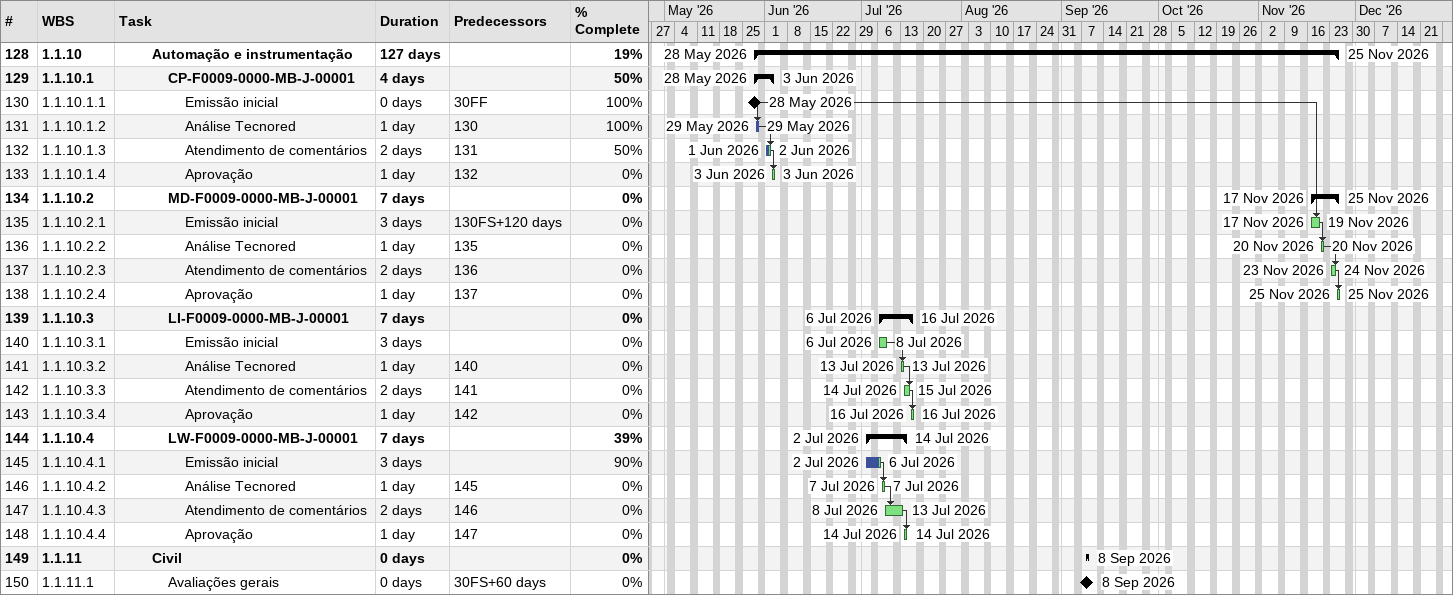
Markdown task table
| ID | WBS | Task | Duration | Start | Finish | Predecessors | % complete |
|---|---|---|---|---|---|---|---|
| 128 | 1.1.10 | **Automação e instrumentação** | 127d | 2026-05-28 | 2026-11-25 |  | 19 |
| 129 | 1.1.10.1 | **CP-F0009-0000-MB-J-00001** | 4d | 2026-05-28 | 2026-06-03 |  | 50 |
| 130 | 1.1.10.1.1 | Emissão inicial | 0d | 2026-05-28 | 2026-05-28 | 30FF | 100 |
| 131 | 1.1.10.1.2 | Análise Tecnored | 1d | 2026-05-29 | 2026-05-29 | 130 | 100 |
| 132 | 1.1.10.1.3 | Atendimento de comentários | 2d | 2026-06-01 | 2026-06-02 | 131 | 50 |
| 133 | 1.1.10.1.4 | Aprovação | 1d | 2026-06-03 | 2026-06-03 | 132 | 0 |
| 134 | 1.1.10.2 | **MD-F0009-0000-MB-J-00001** | 7d | 2026-11-17 | 2026-11-25 |  | 0 |
| 135 | 1.1.10.2.1 | Emissão inicial | 3d | 2026-11-17 | 2026-11-19 | 130FS+120d | 0 |
| 136 | 1.1.10.2.2 | Análise Tecnored | 1d | 2026-11-20 | 2026-11-20 | 135 | 0 |
| 137 | 1.1.10.2.3 | Atendimento de comentários | 2d | 2026-11-23 | 2026-11-24 | 136 | 0 |
| 138 | 1.1.10.2.4 | Aprovação | 1d | 2026-11-25 | 2026-11-25 | 137 | 0 |
| 139 | 1.1.10.3 | **LI-F0009-0000-MB-J-00001** | 7d | 2026-07-06 | 2026-07-16 |  | 0 |
| 140 | 1.1.10.3.1 | Emissão inicial | 3d | 2026-07-06 | 2026-07-08 |  | 0 |
| 141 | 1.1.10.3.2 | Análise Tecnored | 1d | 2026-07-13 | 2026-07-13 | 140 | 0 |
| 142 | 1.1.10.3.3 | Atendimento de comentários | 2d | 2026-07-14 | 2026-07-15 | 141 | 0 |
| 143 | 1.1.10.3.4 | Aprovação | 1d | 2026-07-16 | 2026-07-16 | 142 | 0 |
| 144 | 1.1.10.4 | **LW-F0009-0000-MB-J-00001** | 7d | 2026-07-02 | 2026-07-14 |  | 39 |
| 145 | 1.1.10.4.1 | Emissão inicial | 3d | 2026-07-02 | 2026-07-06 |  | 90 |
| 146 | 1.1.10.4.2 | Análise Tecnored | 1d | 2026-07-07 | 2026-07-07 | 145 | 0 |
| 147 | 1.1.10.4.3 | Atendimento de comentários | 2d | 2026-07-08 | 2026-07-13 | 146 | 0 |
| 148 | 1.1.10.4.4 | Aprovação | 1d | 2026-07-14 | 2026-07-14 | 147 | 0 |
| 149 | 1.1.11 | **Civil** | 0d | 2026-09-08 | 2026-09-08 |  | 0 |
| 150 | 1.1.11.1 | Avaliações gerais | 0d | 2026-09-08 | 2026-09-08 | 30FS+60d | 0 |
